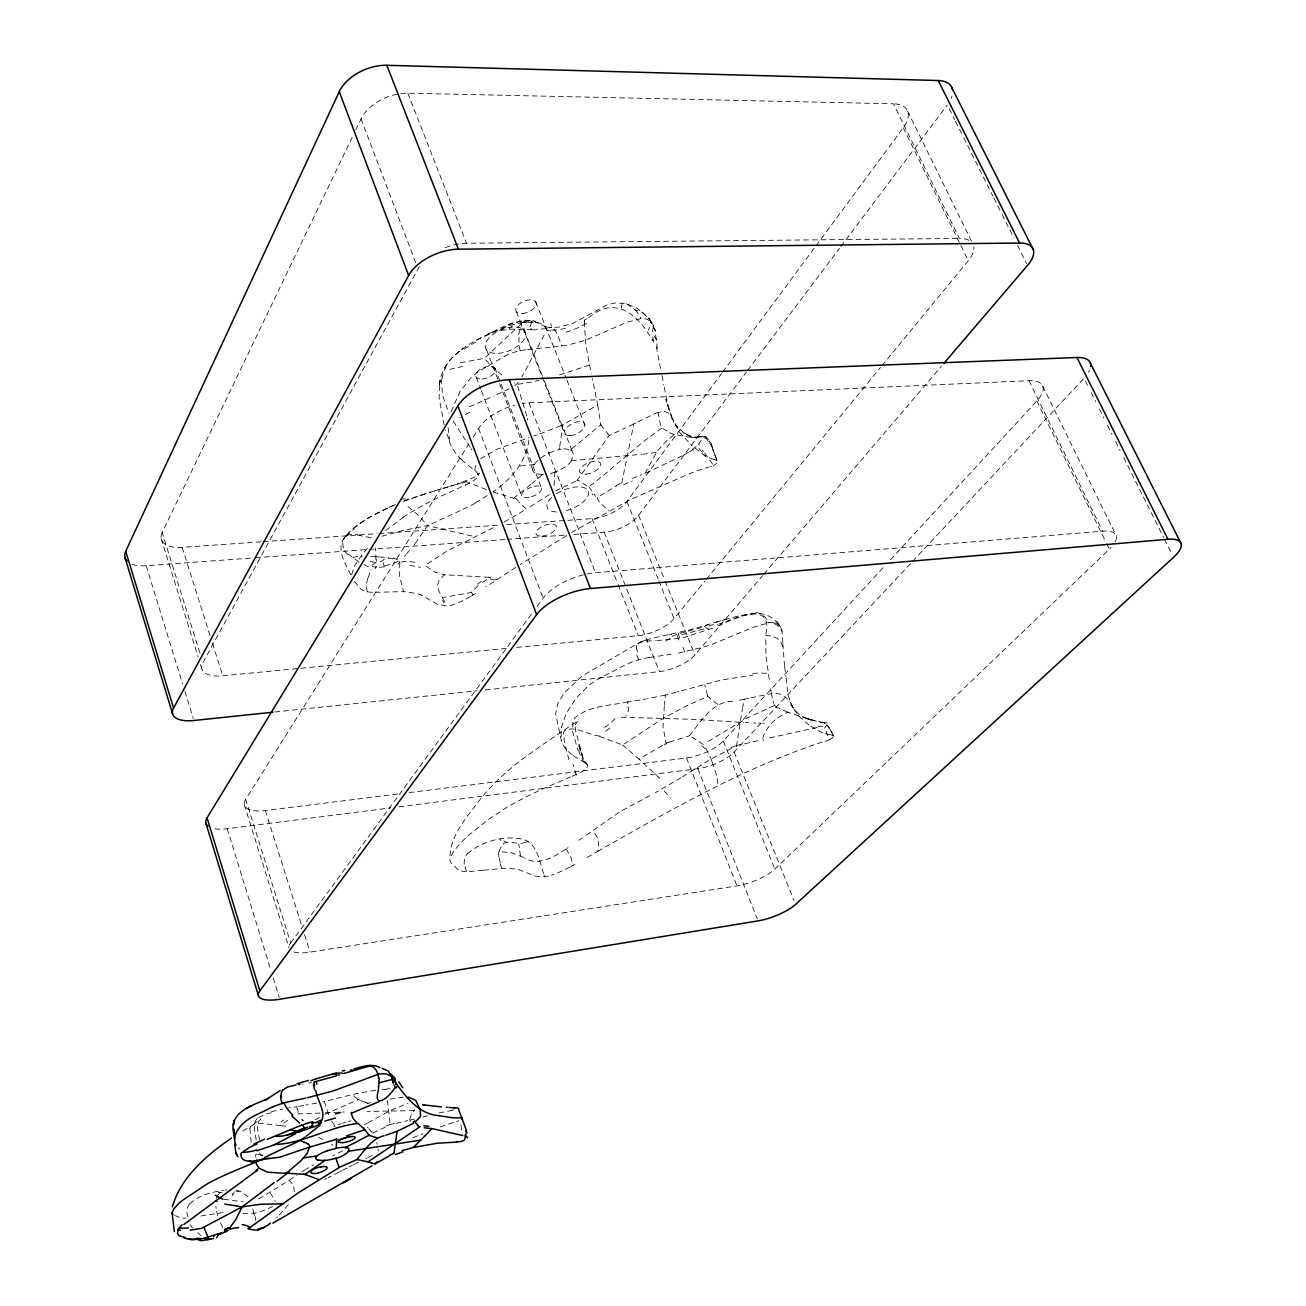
<?xml version="1.0" encoding="UTF-8"?>
<svg xmlns="http://www.w3.org/2000/svg" width="1306" height="1306" viewBox="0 0 1306 1306"><rect width="100%" height="100%" fill="white"/><g stroke="black" fill="none" stroke-linecap="round" stroke-linejoin="round"><path stroke-width="0.75" stroke-dasharray="5 3.75" d="M782.833 643.695L784.563 666.354M782.849 642.666L781.951 630.651M448.105 427.601L449.737 441.852L445.607 430.082M676.345 692.213L665.309 695.086L664.476 704.554M403.064 517.307A152.394 69.169 -20.7 0 1 437.967 497.766L440.791 496.313A216.355 95.926 -20.8 0 1 445.411 494.141L466.291 484.706A48.191 23.606 -20.8 0 0 472.037 481.832L477.441 477.588L477.849 473.67A43.473 20.978 -20.5 0 0 475.204 470.764L465.148 462.928A249.087 123.221 -24.4 0 1 463.01 461.083L461.867 460.039M639.826 700L628.072 701.844L626.913 707.656M765.904 634.047C773.136 600.091 735.898 618.293 718.757 624.137M678.026 632.888L680.165 639.516M297.229 1109.039L296.674 1106.688L288.659 1107.978M652.576 331.659L653.245 327.349M736.421 746.477L742.445 708.538M621.738 483.171L630.635 439.534M584.321 321.684L585.692 344.049L591.226 373.859M441.428 378.985L442.408 394.902L448.954 413.267M294.323 1191.758L293.54 1185.342L289.279 1180.298L257.87 1199.463M414.802 562.298A34.331 9.191 -6.8 0 0 404.582 561.547L399.816 562.315M635.891 422.883L633.736 423.96L630.863 438.587M664.362 705.583L662.991 726.626L666.142 743.587M399.767 562.788L399.636 576.321L403.538 591.634L416.81 593.463A67.879 30.12 -19 0 1 421.283 595.095M748.534 698.318L744.289 699.249L742.673 707.558M528.914 440.089C526.302 461.981 510.32 480.037 492.933 491.905M554.952 471.793L553.891 488.003M368.259 577.758L370.937 569.187M518.515 334.597L521.453 324.982M478.257 475.515L479.384 472.903L474.421 477.31L456.904 484.248M559.703 446.554L562.951 424.646A87.845 46.477 -27 0 0 564.567 423.83L597.691 405.056L592.385 378.642M559.474 447.697L559.131 449.444L561.694 449.068M409.692 1119.454L411.553 1114.051L414.671 1109.953M375.867 559.866L375.899 552.177M249.87 1128.58L251.389 1144.529M644.968 473.474L656.804 451.811L665.407 442.016L674.255 434.474L690.074 437.265L701.779 436.743M451.06 411.602L460.12 391.376L470.911 377.826A44.273 22.577 -22 0 1 481.114 369.957L489.881 364.847A86.147 46.102 -21.8 0 0 492.329 363.411L504.345 356.342M762.671 738.38C766.23 726.658 775.682 717.353 786.914 712.766M587.096 857.503L597.756 851.283L598.556 848.361L598.23 838.909L592.761 830.453M544.145 335.071L521.91 376.928M531.346 328.263L530.595 329.765L512.638 329.145L497.129 330.793L478.796 339.005M199.867 652.984L162.156 532.538L352.228 137.261M355.771 129.914L361.076 118.879A37.694 23.23 -22.9 0 1 407.831 93.167L893.5 103.811L959.371 238.459A35.98 16.815 -27.6 0 1 971.386 242.018M364.015 564.584C372.553 570.33 372.504 561.041 379.132 562.445M374.985 562.266L367.9 561.041M493.309 331.822L508.948 325.488L522.645 322.517L523.706 320.933L511.658 323.496L499.725 330.32M460.104 510.679L427.65 525.649L415.602 542.904M289.328 945.413A32.666 11.036 -17.9 0 1 290.667 942.981L245.691 799.337L468.854 443.909M473.18 437.004L478.6 428.384A40.029 19.77 -21.8 0 1 514.956 405.056M518.515 382.332L514.597 385.858M689.486 735.784C701.289 721.092 712.815 700.457 734.413 701.224M576.974 480.608L609.249 435.437L625.541 427.878M290.667 942.981L532.26 612.955M537.076 606.392L543.084 598.181A41.319 17.631 -21.4 0 1 595.471 572.73L1102.591 531.183A38.021 13.533 -25.2 0 1 1115.161 541.941M288.348 1204.736L278.39 1216.017M506.826 524.588L592.059 518.629A27.916 12.668 -22.2 0 0 626.913 501.488L721.483 373.63M722.691 371.981L814.83 247.405M816.038 245.773L903.311 127.743A35.05 18.17 -28.9 0 0 893.5 103.811M573.791 534.432L604.188 532.211A27.524 12.325 -22.3 0 0 638.618 515.364L746.412 372.047M747.636 370.431L839.529 248.287M840.754 246.671L947.323 104.986M393.057 558.348L388.16 558.282M415.177 543.443L413.904 545.043M516.637 647.417L638.242 635.663A28.536 11.607 -21.9 0 0 674.059 618.603L705.028 580.925M706.317 579.358L880.538 367.41M881.828 365.843L968.301 260.661A35.98 16.815 -27.6 0 0 973.819 246.638M409.529 550.397L408.696 551.393M489.081 577.317L444.562 574.754L439.159 580.142L437.477 585.529L438.522 590.361L442.375 597.593L471.303 592.5L478.11 585.529M189.762 1203.838C198.626 1195.023 211.605 1192.28 223.555 1190.239M408.288 551.883L406.427 554.054M467.532 853.683C482.273 840.917 504.361 835.154 523.592 839.415C538.154 844.345 539.378 862.45 544.08 874.775M485.326 689.911L659.383 671.627A28.259 11.052 -21.8 0 0 694.923 654.877L762.508 575.734M763.83 574.183L941.414 366.251M404.37 556.405L405.611 555.001M638.259 643.548L643.483 641.132L655.432 640.691M257.364 1118.442L256.89 1118.964A10.693 10.122 -31.9 0 0 254.948 1122.376L254.262 1129.004L256.4 1141.052M521.306 323.839L484.297 358.383L493.031 367.9L504.589 377.01M409.105 792.611L686.515 757.97A29.173 10.448 -21.5 0 0 723.312 741.024L884.929 565.727M890.463 559.735L1036.882 400.942A36.96 15.28 -26.4 0 0 1028.965 380.699L528.979 402.787A40.029 19.77 -21.8 0 0 522.335 403.472M398.901 806.83L697.812 768.679A28.765 10.138 -21.5 0 0 734.119 752.027L911.147 562.919M912.551 561.417L1083.996 378.267L1087.62 385.499M293.801 951.96A32.666 11.036 -17.9 0 0 310.061 952.123L736.992 885.892A29.858 9.142 -21.2 0 0 774.85 869.078L1109.349 549.189A38.021 13.533 -25.2 0 0 1111.128 547.394M277.443 1216.931L276.497 1217.829M480.592 458.798L496.835 449.231L529.175 437.526M542.023 474.845L532.113 483.383M530.873 484.412L513.34 498.37M385.809 530.497L403.195 517.356M603.519 475.253L643.025 441.901L661.979 427.976A57.04 26.953 -32.1 0 1 660.689 425.348M600.907 477.425L588.892 486.958L577.758 480.233M609.853 727.981L603.307 733.188M353.061 528.44L368.308 518.025L388.486 507.577M367.28 1103.603L370.659 1102.591M287.761 1120.336L280.643 1125.56L263.094 1123.552L254.719 1123.993L239.586 1132.808M599.65 735.996C588.663 735.441 575.946 725.303 564.812 730.429A14.137 7.036 57.6 0 0 563.604 733.172L564.323 741.204L569.334 761.365M597.691 405.056L600.842 424.728L570.134 450.097A21.924 10.709 -26.8 0 0 561.727 449.003M461.655 349.502L463.108 348.457M586.247 835.154L620.301 811.516L652.135 794.342M599.601 736.421L622.554 744.975L662.991 718.463L687.087 705.599L708.015 696.294A66.328 25.075 -7.3 0 0 709.272 697.567M582.084 838.125L579.015 840.264M444.824 367.574L446.44 366.643M289.279 1180.298L296.625 1175.237M515.805 567.326L485.946 586.867M503.398 843.464L507.593 842.043L520.849 843.66M622.554 744.975L638.961 759.096L664.003 744.567M482.42 582.345L490.583 577.66A45.53 40.617 -39.3 0 0 489.032 577.464M568.045 847.676L567.228 848.214M530.269 506.663L549.989 494.223M565.759 849.161C553.858 856.916 538.529 866.613 524.604 857.879M682.385 776.858L711.77 758.541L731.556 748.42M301.702 1171.89L305.506 1169.507M681.063 777.707L655.432 792.628M566.657 535.574L520.131 564.616M708.26 741.4L746.771 718.186L775.013 705.158M571.522 532.538L628.545 500.492L689.96 473.458A149.259 63.586 -22.9 0 1 694.776 471.646A85.674 37.335 -23.1 0 1 706.644 467.711L709.06 467.026M475.515 593.577L471.45 596.026M703.33 744.453L690.596 736.274M270.309 1192.819L275.37 1201.471M599.976 495.807L616.628 485.881M597.266 497.439C597.626 502.288 604.956 506.695 608.694 510.858M306.29 1169.033L308.673 1167.629M315.17 1119.83L319.97 1117.038M588.892 317.57C615.697 294.634 638.765 315.448 652.559 340.523M219.245 1193.358L220.698 1192.639L218.2 1192.133A18.496 0.931 1.9 0 1 219.718 1192.052M597.756 851.283C664.787 813.409 731.817 774.54 804.48 748.224A156.606 50.346 -21.9 0 1 809.54 746.346A89.983 29.63 -22 0 1 822.013 742.135L824.38 741.433M470.503 596.597L460.545 601.821A28.259 12.587 -20.1 0 1 453.28 604.694A15.59 6.905 -20.1 0 1 446.652 606.017L437.281 604.221L421.283 595.095M689.682 451.647L693.323 449.558M586.574 318.909L584.533 320.068M688.327 452.415L683.071 455.353M368.031 1122.768L389.221 1111.128L408.109 1103.162M367.41 1123.111L364.39 1124.809M574.901 864.425L572.877 865.519M342.531 1150.831L336.05 1154.194M476.494 340.246L478.029 339.413M682.124 455.859L645.686 473.18M324.933 1114.263L358.399 1099.652M504.149 522.041L526.465 509.079L518.449 501.782M572.599 865.682L570.608 866.727M372.912 1132.971L386.805 1126.441M311.938 1165.801L313.603 1164.903M475.335 503.202L461.116 510.222M569.938 867.086L559.131 872.277A29.679 9.991 -19.9 0 1 551.491 875.232M339.005 1172.135L328.198 1177.718M339.952 1171.645L341.813 1170.682M342.727 1170.209L348.261 1167.352M509.242 388.731L494.86 395.555M638.03 421.789L655.661 413.251M326.745 1178.453L324.819 1179.449M679.822 633.345L701.436 627.631L705.077 627.827M349.175 1166.878L351.902 1165.507M493.211 527.738L447.534 550.724L427.34 563.931A46.673 39.131 79.8 0 0 425.527 565.71L434.914 572.175L444.562 574.754M352.816 1165.034L354.644 1164.119M355.559 1163.662L358.53 1162.177M633.736 423.96L628.121 426.67M334.663 1154.863L332.801 1155.761M365.549 1158.732L367.361 1157.851M368.276 1157.41L370.545 1156.316M272.676 1206.532L265.885 1209.568A22.626 5.616 -17.5 0 1 260.155 1211.739A12.489 3.085 -17.5 0 1 254.752 1213.176L243.079 1213.421M371.459 1155.892L372.357 1155.451M469.458 406.77L493.635 396.11M575.685 481.212L556.078 490.762A70.165 27.051 -21.9 0 0 555.132 491.187M560.796 425.674L539.558 434.049M399.914 561.531L398.803 562.037M389.041 507.316L393.547 505.324M672.149 636.3L679.381 633.524L678.598 633.785M726.871 619.077L689.78 629.867L650.241 638.732L639.907 642.242L581.888 676.165L564.078 693.225L557.678 703.869L555.638 713.811L561.4 740.78L560.911 729.026L565.906 714.137L576.321 697.845L588.565 685.666A46.869 18.202 -21.2 0 1 599.748 678.287L609.216 673.325A91.453 37.384 -21 0 0 611.861 671.921L624.839 665.064A34.348 13.419 -21.4 0 1 640.364 659.383A63.978 24.749 -21.3 0 1 649.425 657.506M395.245 504.606C377.369 512.752 358.415 521.127 345.372 536.325C334.434 549.32 346.808 565.465 352.13 577.791M717.81 625.966C736.862 618.162 760.516 603.796 777.886 623.06L775.535 620.399L778.947 624.186L781.821 630.178M572.142 776.254L574.803 775.095A50.885 18.921 -20.4 0 0 580.925 772.254L586.835 768.303L587.569 765.022M570.51 776.956L552.585 784.58A227.293 76.156 -20.4 0 0 547.671 786.751L544.602 788.122A160.263 55.032 -20.3 0 0 507.25 807.124L487.252 820.266L468.315 835.497A177.126 60.582 -20.4 0 0 462.193 841.325L453.819 850.875L450.08 858.238A41.939 14.709 -19.5 0 0 451.043 862.809L453.753 865.405A77.234 26.773 -18.5 0 1 454.488 866.139L457.737 869.47A30.675 10.677 -19.4 0 0 465.964 871.543M712.635 628.153L682.94 637.85L656.494 640.691M632.055 478.518L641.67 474.747M412.941 1137.657L422.687 1133.755M346.743 535.607L345.372 536.325A47.049 20.782 -14.9 0 0 343.886 548.324L344.147 549.026M669.554 742.167L689.095 735.898M403.309 501.341L420.695 495.235M645.246 640.234L639.907 642.242M404.468 500.9L430.866 492.035M440.334 1126.98L441.281 1126.637A118.34 29.14 -18.7 0 1 445.068 1125.25A67.585 16.962 -18.7 0 1 454.488 1122.05L456.284 1121.479M589.284 365.158L557.401 375.589M337.797 1124.776L341.127 1123.633M708.57 624.448L701.746 627.745M536.946 434.947L533.827 435.992M461.802 482.665L449.623 486.469M421.267 495.039L439.534 489.44M381.907 536.211L403.636 530.334L427.65 525.649L475.058 536.733M456.545 1121.413L457.524 1121.103A9.109 2.351 -18.7 0 0 458.733 1120.695M456.039 484.526L431.421 491.872M342.613 1123.16L346.074 1122.132M703.673 629.117L678.696 635.336M824.87 741.286L825.996 740.943A12.26 4.179 -22.4 0 0 829.228 739.816L825.066 728.585M655.71 413.365A40.617 39.196 -82.1 0 1 658.159 412.451L664.885 411.488L669.7 413.822L679.3 431.911L691.984 445.868M448.66 486.763L442.652 488.526M681.291 690.825L721.385 679.985L752.893 675.104M716.08 622.162L739.261 615.714L755.439 613.412M678.81 691.527L677.585 691.87M744.518 743.865L761.48 739.784M565.482 328.23L564.6 328.459A40.372 29.597 -32.8 0 1 551.328 330.059M271.501 1111.651L282.7 1109.088M248.075 1196.851L240.582 1191.284L234.851 1191.856M348.245 1121.544L351.053 1120.793M396.224 1123.389L407.717 1120.63M668.688 634.928L671.529 634.275M427.552 1115.797L422.899 1116.973M439.061 1112.908L452.023 1110.443M414.443 1119.062L408.321 1120.499M665.309 695.086L647.368 698.743M769.593 737.906L818.209 727.246M375.655 1090.232L356.44 1093.612L322.549 1101.905M750.852 697.796L770.328 693.845M538.905 380.389L535.264 381.205M233.415 1192.182L234.541 1191.921M696.114 437.934C704.881 432.613 711.639 440.595 712.668 448.921M744.289 699.249L737.678 700.587M460.332 362.725L483.351 358.562M531.477 381.989L517.176 384.405L514.205 382.854M311.742 1082.445L308.624 1083.049M522.808 843.284L521.731 843.48M678.222 653.18L705.469 646.601A87.469 35.164 -22.4 0 0 714.349 643.417L752.958 627.353L768.908 622.75A19.378 7.477 -22.7 0 1 775.046 623.076M316.787 1103.097L305.865 1105.072M389.972 1099.228L403.26 1097.138M700.767 436.939L703.167 436.498M200.879 1215.968L225.318 1212.229M701.583 436.792L693.16 437.445L696.392 437.951L685.911 434.425L692.735 437.526L682.418 432.025L683.952 433.135L675.79 425.234L678.434 429.217L672.704 419.112M649.441 657.489L671.039 654.257M646.192 698.939L643.287 699.428M303.727 1105.431L296.674 1106.688M656.281 452.513L645.784 453.884M628.072 701.844C610.392 705.73 589.741 705.42 575.244 717.565A14.317 12.946 -0.6 0 0 572.828 721.875L572.73 732.013L578.085 750.836M553.352 347.086L567.849 345.029L581.464 341.437A82.441 43.392 -23.8 0 0 589.839 338.417L625.998 322.598L641.181 318.501A18.3 9.256 -24.1 0 1 647.237 319.431A32.895 16.635 -23.9 0 1 651.368 322.517L653.261 325.227M302.992 1083.964L302.078 1084.094M527.673 349.453L552.667 347.167M214.935 828.804A31.768 12.423 -17.2 0 0 227.244 828.722L390.821 807.859M220.779 1192.59L222.036 1192.46M245.691 799.337A31.866 12.554 -17.6 0 0 265.33 810.569L398.967 793.868M534.383 464.495L522.775 465.752M483.579 870.22L503.202 868.376L515.135 868.898A71.291 23.9 -19.1 0 1 519.576 869.894L535.182 876.114L544.635 876.816A16.374 5.485 -19.9 0 0 551.475 875.183M224.779 1190.092L226.934 1189.897M522.645 322.517L528.473 322.158M482.975 870.286L472.707 871.265A57.366 20.096 -19.5 0 1 465.997 871.526M274.848 711.999L477.229 690.76M644.968 453.966L643.303 454.129M521.829 465.85L519.984 466.013M419.422 266.669A38.821 21.631 -22.3 0 0 418.051 268.922L202.903 662.697A31.083 13.893 -17.3 0 0 222.755 675.79L508.524 648.2M642.454 454.21L641.148 454.341M571.359 460.708L636.953 454.7M523.428 321.325L528.44 321.145M382.266 1089.547L387 1089.286M132.086 564.208A30.267 14.954 -16.5 0 0 146.19 565.743L253.593 557.891M255.617 557.727L367.084 549.565M369.108 549.418L504.883 539.476M506.924 539.329L565.694 535.036M162.156 532.538A30.348 15.101 -17 0 0 182.154 547.345L261.298 541.794M263.322 541.647L376.961 533.697M378.985 533.55L498.712 525.159M414.018 1110.606L367.296 1111.455M325.21 1112.843L344.36 1111.977M320.215 1113.055L295.58 1114.018M765.724 622.407C772.124 621.542 779.698 625.035 782.082 631.484M445.346 247.585A38.821 21.631 -22.3 0 1 466.552 243.243L959.371 238.459M535.966 329.879L530.595 329.765M523.624 857.405L511.642 852.769L498.517 851.512L498.827 857.895M375.246 592.304L403.538 591.634M223.701 1199.218L243.21 1201.879M764.239 723.279L762.557 723.246M376.895 567.016L372.21 566.657M760.843 723.197L758.639 723.132M621.199 717.206L693.421 719.361L743.702 722.463M755.913 723.051L753.513 722.953M379.311 556.96L388.764 557.548M378.479 556.927L373.173 556.634M748.828 722.74L745.138 722.545M621.281 308.036L622.178 303.661L626.472 303.678L635.222 309.963L642.732 312.395L648.641 318.435M370.594 556.454L372.749 556.601M357.583 535.085L373.859 538.301M280.953 1125.609L287.336 1126.441M235.815 1190.092L239.145 1190.811M257.902 1154.455L262.016 1155.19A34.234 9.06 -17.3 0 1 262.881 1155.402M257.217 1154.341L256.205 1154.161M830.845 734.886L831.808 735.066A12.211 4.147 -22.3 0 1 833.408 735.605L832.771 734.511M830.257 734.788L829.441 734.641A96.22 33.14 -23.2 0 1 822.894 732.764M531.787 321.537L532.162 321.635A10.84 8.587 -37.8 0 1 532.685 321.717M674.255 434.474L666.566 431.813M811.597 720.014L822.535 722.822M786.13 678.108C787.534 693.306 789.167 712.635 806.651 718.251L804.953 717.549L811.173 719.981L809.296 719.361M808.904 719.247L807.679 718.888M714.284 459.614L715.541 460.006A11.607 5.208 -23.5 0 1 717.19 460.806M807.271 718.773L788.122 712.341M714.104 459.565L713.158 459.271A91.355 41.514 -24.7 0 1 706.464 456.382L705.844 456.055A176.032 80.237 -25.7 0 1 704.065 454.994L692.164 446.032M493.26 492.003L512.279 497.847A78.784 31.409 -19.6 0 1 513.193 498.451M811.173 719.981L806.455 718.512L823.678 722.708L827.775 725.826L831.253 731.425M365.517 1102.362L367.884 1103.113M365.354 1102.313L359.542 1100.223M174.678 1215.543L176.604 1216.18A58.852 14.725 -16.7 0 1 177.355 1216.474L180.75 1217.78A23.279 5.893 -17.1 0 0 186.236 1218.139M787.877 712.243L778.262 707.885M486.371 489.57L465.458 481.375A15.59 3.771 53.4 0 0 465.05 484.02A17.615 4.196 53.8 0 0 465.36 485.244M494.86 579.015L496.574 579.766M822.878 732.78L822.29 732.552A185.599 64.174 -23.9 0 1 820.576 731.801L809.263 725.287M503.806 840.982L505.944 842.011M318.452 1137.265L322.745 1139.55M331.446 1144.334L333.063 1145.28M359.068 562.119L348.555 554.315M357.632 1099.195L352.702 1094.624M585.17 762.786L575.456 757.105A263.502 99.256 -22.9 0 1 573.416 755.733L572.175 754.852M809.1 725.173L798.619 715.949L790.979 704.538L794.799 710.823M717.761 704.391L709.207 697.763M407.994 506.63L419.112 516.001L427.65 525.649M201.059 1235.737L197.679 1232.554M367.361 1127.29L368.194 1128.058M588.892 486.958L594.491 494.484M471.303 592.5L473.033 594.328M659.726 778.376L638.961 759.096M779.062 625.296L780.759 627.566M635.222 309.963L638.814 314.256A30.365 26.381 -52.6 0 1 640.903 318.484M609.249 435.437L601.266 425.691M368.978 1128.841L372.21 1132.988M334.614 1125.38L331.773 1121.511M354.301 581.382L356.048 583.325A73.397 33.63 -18.1 0 1 356.832 584.288L360.358 588.68A29.156 13.403 -19.4 0 0 368.635 592.01A54.493 25.222 -19.6 0 0 375.279 592.287M545.957 328.573C555.85 322.745 558.756 339.299 561.809 346.074M704.587 452.97L713.517 465.491A11.656 5.24 -23.6 0 1 710.448 466.585M703.428 451.517L702.399 450.178M827.775 725.826L829.637 728.503M566.184 848.884L570.836 857.193L572.861 865.225M587.667 765.218L583.521 759.423L578.264 743.849L583.635 760.19L575.293 729.711L575.832 723.72L575.277 724.781L578.264 720.488C543.476 744.698 505.667 766.393 479.253 800.594C466.503 817.834 449.166 836.264 449.95 859.25M470.225 447.387L452.268 419.683M471.091 448.644L471.939 449.901M648.755 318.615L654.877 329.912M705.926 748.485L710.66 758.084M383.164 562.592L384.307 566.526M222.787 1227.64L220.306 1222.694M792.481 706.709C789.069 698.22 780.988 691.56 771.34 693.747L773.674 703.232M324.329 1101.513L329.308 1116.728M829.424 728.16L832.673 734.282M595.601 496.411L594.687 494.843M709.321 441.069L710.17 442.669M656.265 346.629L660.869 370.545M707.46 695.412L704.767 684.817M442.375 597.593L444.807 602.164M657.408 348.653L655.008 329.732L648.886 318.305L637.54 308.591L625.362 303.319L614.212 303.041L606.621 305.18L573.073 323.3L558.609 327.153L549.695 327.398L551.769 327.414C543.541 327.855 537.484 321.064 529.534 320.639C519.951 320.28 510.564 323.072 502.026 327.218C476.951 340.213 441.216 353.11 439.338 386.413L440.073 380.405L439.094 397.595L444.171 424.94M831.889 732.633L831.04 731.017M831.334 731.556L833.097 735.196M232.06 1193.358L232.648 1194.859M949.152 108.627L954.621 119.564M955.535 121.393L962.832 135.971M963.746 137.799L992.903 196.129M993.817 197.941L1001.114 212.535M1002.029 214.347L1013.88 238.051M1017.521 245.332L1026.63 263.567M1091.228 392.731L1095.75 401.775M1099.374 409.007L1103.897 418.051M1107.521 425.299L1112.043 434.343M1115.65 441.575L1120.173 450.619M1123.797 457.851L1163.597 537.435M1164.495 539.231L1171.727 553.711M907.605 111.124L971.599 241.349M1042.759 386.184L1116.173 535.558M1028.965 380.699L1102.591 531.183M903.311 127.743L968.301 260.661M1036.882 400.942L1105.774 541.876M1106.672 543.704L1109.349 549.189M653.833 326.435L653.327 325.357M672.231 419.03L665.815 399.326L673.684 422.213M711.019 444.562L711.786 446.489M638.618 515.364L664.476 579.456M665.244 581.35L694.923 654.877M734.119 752.027L794.097 900.634M626.913 501.488L658.093 578.933M658.844 580.827L674.059 618.603M723.312 741.024L774.85 869.078M535.64 301.702L566.233 378.365M566.967 380.226L584.876 425.103M524.326 330.516L543.655 379.164M544.39 381.026L572.632 452.121M604.188 532.211L659.383 671.627M697.812 768.679L757.317 919.016M660.607 425.397L658.126 412.37M516.409 311.677L564.323 433.004M592.059 518.629L617.395 582.803M618.13 584.696L638.242 635.663M686.515 757.97L736.992 885.892M711.003 758.966L711.852 761.12M684.85 652.02L682.434 645.719M407.831 93.167L466.552 243.243M528.979 402.787L595.471 572.73M494.827 367.949L541.598 488.379M715.998 457.982L716.782 460.022M712.178 761.969L716.553 775.078L718.186 785.543M715.721 457.263L713.974 452.562M486.632 349.992L498.908 381.956M499.627 383.833L532.864 470.323M476.331 377.45L480.69 388.845M481.424 390.755L521.388 495.268M361.076 118.879L415.879 263.224M478.6 428.384L543.084 598.181M711.901 446.832L717.304 461.328A5.681 2.547 -23.6 0 1 713.484 465.458M712.798 449.28L713.843 452.203M501.716 868.457L499.904 862.711M217.857 1216.049L215.816 1208.556M182.154 547.345L210.021 635.532M212.454 643.205L222.755 675.79M265.33 810.569L302.094 926.917M304.543 934.672L310.061 952.123M161.16 538.611L198.088 656.787M200.504 664.509L201.712 668.378M244.287 804.578L289.034 947.732M146.19 565.743L182.562 683.756M184.946 691.494L193.288 718.578M227.244 828.722L270.832 970.162M273.215 977.916L279.19 997.294M518.776 844.198L519.331 847.708M376.781 1142.701L377.222 1144.317M668.737 409.186L664.101 386.543M526.775 416.059L517.176 384.405M544.178 875.134L544.635 876.816M527.363 418.361L527.738 419.895M637.442 651.972L637.132 650.47M387.441 1100.354L390.298 1125.168M661.995 375.622L663.84 385.123M782.784 646.78L780.776 641.915L777.135 638.275L772.124 636.12L765.822 635.549L765.936 655.22L769.626 682.336M520.441 855.854L519.396 848.263M259.535 1140.073C258.637 1132.743 254.996 1123.748 260.71 1119.144L251.144 1126.001A10.546 6.922 61.6 0 0 249.838 1128.547M653.506 342.041L652.608 335.136M460.904 1124.89L461.851 1131.437M784.645 666.86L786.016 676.932M770.654 688.654L771.307 693.568A50.216 44.567 -54.5 0 0 770.328 693.682M255.356 1216.637L255.715 1220.506M378.071 1149.231L378.218 1150.88M375.491 547.965L375.769 550.822M464.234 864.164L464.201 862.58A16.145 15.133 10.5 0 1 467.385 853.585M216.192 1198.565A8.505 6.938 -79.2 0 1 219.016 1194.043M216.225 1208.409A41.368 34.789 -77.8 0 1 215.833 1206.336M187.982 1217.061A19.998 19.59 35.4 0 1 187.019 1212.164L186.938 1210.907A12.309 11.95 -34.5 0 1 189.664 1203.757M256.009 1157.41A29.548 11.64 73.7 0 1 255.339 1154.602M261.135 1155.467A30.185 26.74 -51.7 0 1 259.551 1152.806M262.228 1155.794A14.056 12.423 -52.1 0 1 261.592 1155.108M258.555 1117.642A41.074 39.294 -32.5 0 1 271.664 1112.647M283.598 1120.026A50.118 9.207 -27 0 1 281.1 1121.772M297.164 1109.169A50.02 12.276 -21.8 0 1 297.997 1112.5M410.149 1121.56A36.421 9.73 77.5 0 1 410.247 1120.76M451.941 1110.214A7.722 7.558 62.1 0 1 453.786 1109.92M252.744 1208.932A13.713 2.22 73.4 0 1 253.821 1212.588M232.713 1195.431A12.407 1.877 88 0 1 233.79 1193.553M385.988 1126.017A40.927 16.505 -10.3 0 1 389.596 1124.662M389.776 1124.809A38.413 14.154 -11.3 0 1 395.898 1122.948M357.942 1099.717A50.444 12.244 -4.1 0 1 357.338 1099.325M359.917 1100.142A48.779 11.721 -3.7 0 1 358.742 1099.587M363.052 1127.502A58.264 28.438 -20 0 1 364.178 1128.025M333.83 1126.67A48.338 21.729 -9.8 0 1 335.038 1126.164M386.984 1088.829A59.896 57.105 -84.9 0 1 390.135 1088.796M239.978 1149.182A130.404 35.899 -18.1 0 1 238.067 1147.925M253.772 1212.964A20.684 6.416 74.6 0 1 254.327 1215.951M192.619 1228.13A36.78 34.348 52.8 0 1 190.284 1224.783M576.321 775.16A39.392 9.224 70.8 0 1 573.04 764.173M755.652 612.449A21.157 17.909 -62.5 0 1 768.646 622.897M752.762 673.472A80.662 78.491 -26.7 0 1 768.646 673.537M707.803 696.343A68.614 26.022 -7.7 0 1 707.297 695.445M500.525 840.493A24.504 4.734 1.3 0 1 500.394 839.023M499.3 851.594A11.085 9.599 -65.9 0 1 503.757 844.068M527.951 841.652A10.497 1.42 -13.3 0 1 523.347 842.745M664.15 791.044A75.944 15.035 55.4 0 1 670.223 797.901M665.962 743.375A62.28 34.331 -15 0 1 669.39 741.939M664.281 744.844A64.369 35.066 -15.1 0 1 666.403 743.881M701.485 745.726A77.315 43.245 -25.9 0 1 705.289 748.877M705.305 627.533A12.113 6.677 -33.1 0 1 708.783 629.704M708.766 626.194A18.855 12.929 -57 0 1 717.484 624.578M665.668 641.148A27.867 19.721 -21.4 0 1 672.606 637.279M584.435 762.737A40.404 35.001 -42 0 1 578.982 750.526M786.849 712.505A48.534 34.168 86.1 0 1 788.073 712.113M777.723 708.113A54.232 22.267 -15 0 1 774.67 705.273A57.872 23.263 -13 0 1 773.462 703.281M762.982 740.682A48.11 20.961 79.1 0 1 763.324 739.457M817.964 726.675A10.268 9.485 41.5 0 1 825.637 727.279M824.608 728.275A3.918 1.763 -67 0 1 826.829 725.483M822.437 722.512A10.252 7.771 66.4 0 1 828.445 723.916M500.28 862.564A54.036 47.995 -61.8 0 1 499.235 857.781M730.87 747.75A54.574 27.181 -15.3 0 1 735.882 745.726M736.045 745.938A51.212 23.753 -15.9 0 1 744.355 743.261M615.126 718.692A67.079 17.729 -29.2 0 1 603.699 728.291M628.806 706.889A66.998 22.708 -24.7 0 1 625.737 715.998M833.326 736.486A5.975 2.041 -22.4 0 1 829.196 739.751M466.617 871.314A26.577 23.786 34.6 0 1 464.593 864.164M678.81 639.973A56.158 5.877 66.3 0 1 676.459 633.051M638.618 659.497A30.544 19.166 42.6 0 1 635.908 651.563M636.414 650.078A18.545 9.338 50.9 0 1 638.161 643.434M775.144 623.011A34.821 13.419 -22.5 0 1 778.996 625.329M572.338 754.77A178.791 67.259 -22.1 0 1 561.172 740.861M585.104 762.818A45.873 16.798 -20.1 0 1 587.667 764.99M1089.547 370.365A37.352 15.346 -26.9 0 1 1088.518 372.357M702.383 452.137A9.811 5.077 60.5 0 1 698.286 447.534M692.213 449.656A10.644 3.836 -24.9 0 1 699.787 444.922M698.498 444.53A14.595 8.032 -81.8 0 1 706.285 437.869M705.403 456.643A36.258 9.322 59.4 0 1 704.048 455.108M465.883 481.832A108.006 67.814 -0.2 0 1 462.193 483.138M400.762 499.365A68.549 24.504 72 0 1 406.215 499.219M487.252 495.594A159.952 105.59 -0.2 0 1 474.911 502.843M397.906 564.11A40.764 1.975 -47 0 1 399.456 562.543M393.269 558.037A28.014 20.341 -23.3 0 1 400.077 561.4M623.55 484.82A47.277 12.701 -23.6 0 1 632.316 480.951M616.154 485.636A53.562 19.068 -23.6 0 1 621.362 482.845M592.663 494.958A38.788 8.065 42.6 0 1 592.255 493.848M346.482 536.325A58.101 25.598 -15 0 1 354.563 528.718M652.38 339.119A52.991 8.962 61.7 0 1 653.392 340.703M653.963 335.805A42.347 13.599 64.5 0 1 657.832 341.601M648.494 329.912A67.406 21.125 55.6 0 1 649.653 327.675M514.417 497.815A112.789 45.122 -19.6 0 1 519.102 501.488M346.678 535.297A49.497 38.315 84.5 0 1 357.599 534.415M347.869 554.593A85.641 37.956 -14.3 0 1 343.739 549.14M352.898 557.662A30.887 21.174 40.7 0 1 362.415 556.291M551.116 330.924A30.005 24.683 -53.9 0 1 546.186 329.83M546.283 328.59A32.47 11.33 -5.2 0 1 536.309 329.259M550.626 323.529A46.624 8.407 -54.1 0 1 551.181 326.369M536.995 322.19A34.495 18.627 -19.6 0 1 546.006 328.557M528.342 322.419A30.707 16.39 -17.4 0 1 535.966 323.104M532.832 320.705A4.734 3.755 -46.3 0 1 536.211 322.892M523.984 331.202A39.768 13.321 -87.5 0 1 524.751 328.737M586.476 323.219A60.158 42.249 -31.1 0 1 565.596 332.328M584.484 321.88A53.758 18.006 59 0 1 584.68 320.231M374.92 568.779A34.854 17.386 -37.1 0 1 376.324 566.575M367.182 591.847A46.396 34.56 28.4 0 1 367.9 577.611M525.371 320.003A12.929 2.841 -39.9 0 1 523.592 322.713M376.308 559.605A11.215 3.33 -43.8 0 1 376.259 561.27M409.757 565.563A50.591 15.133 -8.9 0 1 420.679 567.392M490.093 578.95A36.503 30.789 -23.7 0 1 494.272 580.076M509.062 329.145A12.848 7.575 -59.9 0 1 512.148 326.059M487.579 334.467A21.957 17.288 22.9 0 1 493.341 331.838M398.052 561.351A30.609 15.182 -17.2 0 1 384.356 565.857M384.258 566.771A27.214 14.252 -16.6 0 1 376.765 567.212M477.327 584.239A58.199 51.407 78.3 0 1 481.865 581.219M667.219 430.98A50.183 23.818 -30.9 0 1 662.191 427.829M601.266 425.691A75.454 37.466 -28.7 0 1 600.825 424.728M520.196 351.036A53.236 38.592 39 0 1 519.413 334.956M504.328 356.326A32.438 16.635 -22.3 0 1 518.972 350.906A60.451 30.707 -22.1 0 1 527.657 349.486M563.033 424.842A86.212 46.151 -27 0 1 560.862 425.87M703.085 437.184A10.677 4.897 -67.8 0 1 706.562 437.2M706.04 438.408A9.828 8.048 74.2 0 1 708.423 441.608M444.742 367.574A51.767 30.283 -22.1 0 1 461.949 349.714M442.065 378.854A64.108 37.466 -22.3 0 1 445.689 367.574M464.103 349.175A92.889 54.656 -21.7 0 1 477.31 341.225M449.672 369.402A55.097 25.777 -3 0 1 462.389 366.643M459.598 417.757A72.614 55.325 -32.8 0 1 460.251 417.365M465.23 414.573A72.614 55.325 -32.8 0 1 471.009 411.814M709.664 442.979A35.997 32.389 -81 0 1 710.464 444.84M531.591 322.223A17.076 8.832 -41.3 0 1 529.028 328.198M528.489 320.917A20.439 15.95 -34.6 0 1 531.885 321.341M384.356 559.197A14.856 3.281 -25 0 1 379.834 562.102A17.941 3.804 -3.4 0 0 382.642 562.151M655.09 329.847A20.227 17.043 43.4 0 1 655.465 330.614M474.796 470.34A17.876 16.57 -33.5 0 1 475.074 468.087A15.803 14.676 -32.7 0 1 476.772 463.532M442.587 600.45A25.777 2.285 61.9 0 1 443.86 602.964M472.756 594.393A17.435 10.219 29.5 0 1 473.164 594.899M367.525 548.194A168.458 76.172 -20.9 0 0 362.072 554.724L354.742 565.58L351.755 574.216A39.849 18.447 -19.5 0 0 351.722 574.836M461.851 459.826A169.127 83.617 -23.3 0 1 449.525 441.934M570.493 449.868A21.924 10.481 -24.9 0 1 571.179 460.381M571.685 460.708A21.924 10.464 -22 0 1 555.001 472.005M555.017 472.103A21.924 9.354 -22.7 0 1 548.438 474.013M543.443 474.715A21.924 9.354 -22.7 0 1 542.153 474.764M541.827 474.307A22.006 9.24 -23.1 0 1 535.607 473.278M534.97 472.87A21.908 9.485 -24.9 0 1 534.072 464.544M534.644 464.136A21.859 9.42 -26.5 0 1 536.586 461.687A21.924 9.469 -26.4 0 1 545.957 454.619A21.99 9.877 -25.9 0 1 549.206 452.839M549.271 453.035A22.006 10.04 -25.8 0 1 559.001 449.721M570.395 435.551A11.183 5.599 -25.7 0 0 583.586 428.499A11.183 5.599 -25.7 0 0 580.55 421.626L580.435 421.577A11.166 5.599 -26.9 0 0 578.852 421.626A11.215 5.485 -27.4 0 0 564.535 431.078M570.281 435.567A11.199 5.387 -26.1 0 1 569.416 435.633M569.498 435.518A11.166 5.387 -26.2 0 1 564.404 431.111M529.224 497.292A10.742 4.375 -21.6 0 1 522.351 493.015A10.758 4.359 -22.5 0 1 522.955 492.231A10.742 4.326 -22.7 0 1 534.089 486.534M534.023 486.322A10.774 4.587 -23 0 1 541.255 489.832A10.774 4.587 -23 0 1 529.126 497.488M951.976 96.269A35.425 18.235 -29.6 0 1 951.176 98.489M556.536 493.733A22.071 10.17 -21.9 0 1 588.255 491.236A22.071 10.17 -21.9 0 1 563.229 511.299M556.454 511.919A22.071 10.17 -21.9 0 1 552.014 497.145M825.017 723.442L823.678 722.708L825.017 723.442M650.421 320.558L648.886 318.305L652.135 323.072L650.421 320.558M482.126 379.034A10.513 5.436 -21.9 0 0 495.382 368.929A10.513 5.436 -21.9 0 0 479.171 370.088A10.513 5.436 -21.9 0 0 482.126 379.034M522.318 313.489A10.905 5.812 -23 0 0 536.178 302.78A10.905 5.812 -23 0 0 519.543 303.759A10.905 5.812 -23 0 0 522.318 313.489M498.223 353.338A21.418 11.232 -22.4 0 0 525.42 332.573A21.418 11.232 -22.4 0 0 492.623 334.646A21.418 11.232 -22.4 0 0 498.223 353.338M542.349 536.048A10.84 4.914 -21.5 0 0 556.323 526.269A10.84 4.914 -21.5 0 0 539.868 527.885A10.84 4.914 -21.5 0 0 542.349 536.048M585.986 474.16A11.248 5.273 -22.4 0 0 600.646 463.777A11.248 5.273 -22.4 0 0 583.733 465.246A11.248 5.273 -22.4 0 0 585.986 474.16"/><path stroke-width="1.5" d="M378.479 1089.612L379.115 1078.103M262.473 1159.075L260.694 1159.973A37.776 10.122 -17.3 0 1 256.319 1161.883L240.255 1168.446A172.653 42.984 -17.8 0 0 236.713 1169.931L234.492 1170.878A121.213 30.691 -17.6 0 0 208.078 1183.35L182.252 1200.475A133.947 33.858 -17.7 0 0 178.465 1203.822L173.6 1209.176L172.082 1213.062A31.736 8.081 -17.1 0 0 172.947 1214.629M283.076 1173.18L286.438 1173.18L300.935 1160.773L307.057 1153.492L309.506 1147.158L326.369 1142.244M336.148 1148.268L336.801 1139.159M395.767 1084.323L395 1078.266L391.245 1074.332M378.397 1090.118C372.553 1111.243 390.723 1095.897 394.934 1087.425M172.343 1206.826C180.995 1176.853 206.74 1155.206 231.521 1138.032M393.906 1153.671L397.106 1131.355L413.431 1123.356M302.029 1128.988L304.804 1127.813L302.061 1124.956L267.175 1139.322M377.369 1161.524L375.312 1163.744A30.805 8.816 -89 0 1 374.626 1163.385M274.309 1182.55L242.165 1206.875L235.635 1219.869L229.448 1228.342M127.188 561.286A30.267 14.954 -16.5 0 1 125.703 551.295L339.266 91.665A38.413 24.161 -22.8 0 1 386.837 65.3L938.23 80.531A35.425 18.235 -29.6 0 1 952.547 89.951M272.823 712.211L193.876 720.504A31.148 13.501 -16.9 0 1 173.567 708.113L408.647 275.517A39.849 22.153 -22.1 0 1 458.406 249.185L1019.594 243.03A36.552 16.586 -27.9 0 1 1027.544 265.396L944.058 363.15M221.285 1232.701L217.694 1234.529M207.997 826.241A31.768 12.423 -17.2 0 1 207.066 817.85L457.867 405.921A40.845 20.618 -21.8 0 1 509.193 379.671L1076.928 357.501A37.352 15.346 -26.9 0 1 1090.673 366.562M356.913 1159.581C364.488 1150.406 371.916 1138.554 384.209 1135.73M259.878 990.879L536.619 614.604A42.478 17.925 -21.2 0 1 590.475 588.533L1167.939 539.28A38.658 13.207 -25.4 0 1 1173.539 557.319L795.615 904.389A29.548 8.603 -21.1 0 1 758.068 920.893L279.794 999.237A32.732 10.611 -17.6 0 1 259.878 990.879L207.066 817.85M320.133 1125.07L306.535 1136.057M462.846 1135.551L431.911 1128.596L425.413 1135.42M283.092 1089.857L287.598 1086.935L295.956 1084.992M425.038 1135.796L413.431 1147.435L437.396 1143.223L456.969 1142.064M183.803 1224.538L257.217 1170.307M419.977 1126.768L368.063 1161.85L360.978 1160.332M310.91 1127.6L314.191 1126.36M270.375 1223.134L269.46 1223.853M310.436 1127.976L302.649 1130.669M269.02 1224.212L267.257 1225.518M356.44 1159.777L340.376 1166.846A55.815 17.957 -17.4 0 0 339.185 1167.531L297.915 1193.047L249.43 1227.901M391.653 1079.589L379.262 1082.772M266.832 1225.812L257.984 1230.285L250.589 1229.436M264.53 1157.491L300.054 1140.497L305.131 1137.02M303.384 1129.461L298.454 1132.22M201.581 1228.326L242.165 1206.875L261.2 1204.181L282.667 1203.871M280.235 1090.494L265.265 1100.174L268.465 1098.264C253.348 1105.333 227.522 1111.814 233.986 1134.392M372.047 1165.768L272.807 1223.167M375.312 1163.744L390.004 1155.484M288.952 1134.277L301.425 1129.184M345.208 1147.664L369.108 1135.241A58.656 13.272 -14.5 0 0 369.516 1135.518M345.192 1181.701L350.857 1178.485L343.347 1182.763M274.244 1144.84L295.613 1133.706M378.789 1101.758L351.281 1113.283M246.361 1108.386L251.601 1105.741M255.894 1144.497L257.004 1143.958M287.761 1134.816L286.716 1135.306L297.033 1132.433M225.269 1231.085L226.134 1230.693L224.926 1230.301M271.926 1107.276L263.045 1111.586A66.051 18.986 -17.2 0 1 261.233 1112.467L254.752 1115.602A34.217 9.534 -17.5 0 0 247.389 1119.977C239.782 1125.511 231.309 1135.616 235.978 1145.395M316.264 1078.789L336.801 1072.748M264.008 1227.673L258 1229.028M310.975 1080.699L314.109 1079.523M208.095 1239.606L211.36 1238.725M273.852 1144.987L256.939 1150.749M397.106 1131.355L385.858 1135.208M350.449 1070.251L352.049 1069.647M275.337 1144.431C302.714 1143.827 330.989 1126.066 358.122 1123.454M218.086 1233.909L203.279 1238.431L193.141 1239.769A15.394 13.174 54.5 0 1 188.293 1238.937L184.097 1238.055M353.91 1068.994C361.942 1066.627 372.194 1063.084 380.046 1067.639M314.436 1079.409L315.872 1078.919M346.482 1135.975L364.798 1129.657L369.108 1135.241M326.729 1150.749L327.822 1150.406M343.739 1073.499L369.892 1065.908M304.608 1128.139L307.808 1127.111M402.052 1150.586L413.365 1147.484M339.446 1074.887L338.352 1075.246M309.506 1147.158L279.647 1157.214L267.975 1158.683A12.423 10.987 -51.3 0 1 265.069 1157.851M336.817 1075.736L335.724 1076.079M298.013 1132.122L301.947 1130.898M335.283 1076.209L313.995 1082.005L314.632 1085.547M297.001 1083.686L308.543 1080.437M335.054 1139.697L327.218 1141.999M295.646 1130.98L290.242 1129.527M324.916 1121.054L335.511 1118.034M342.237 1071.132L344.817 1070.398M306.535 1123.568L302.061 1124.956M317.88 1173.098L317.815 1173.115A8.505 2.726 -17.1 0 1 316.46 1173.376A8.538 2.743 -16.1 0 1 311.122 1171.286A8.538 2.743 -16.1 0 1 320.819 1166.78M307.498 1097.726L332.704 1091.081A62.672 18.088 -17.9 0 0 339.136 1088.78L378.348 1074.234A13.991 3.934 -18.2 0 1 383.442 1073.744A25.173 7.069 -18.1 0 1 387.245 1074.316L390.788 1076.128M305.816 1098.085L289.981 1101.48A46.738 12.995 -17.6 0 0 283.108 1103.227A25.01 7.003 -17.6 0 0 271.909 1107.276M262.359 1159.63L267.093 1158.765M262.065 1159.679C255.535 1161.067 242.018 1163.679 241.039 1155.647A50.003 9.566 -18.5 0 1 241.577 1152.643M200.618 1228.505L190.154 1230.203M348.163 1151.321L378.969 1146.537M303.694 1157.883L316.705 1155.99M382.429 1146.031L420.679 1140.105M381.548 1146.162L379.817 1146.423M332.197 1074.446L333.683 1074.234M298.503 1084.617L299.825 1084.421M198.479 1239.28L188.439 1238.888M334.189 1074.185L335.169 1074.12M238.688 1227.64L238.198 1227.673A27.916 12.391 -29 0 0 229.758 1229.24M201.287 1240.667L208.013 1239.623L205.14 1238.741M250.654 1161.197L249.217 1161.165M286.438 1173.18L303.825 1174.29M281.982 1173.163L267.583 1172.184L259.6 1168.446A12.244 6.334 72.8 0 1 256.351 1163.809A13.827 7.069 72.6 0 1 255.584 1162.193M374.593 1163.826L371.835 1163.091M448.97 1107.455L454.455 1107.961M447.223 1107.341L446.293 1107.276M441.526 1106.9L422.573 1104.778M408.305 1097.073L415.7 1100.354L420.222 1109.741L420.532 1116.222L415.096 1122.229L418.491 1126.033M245.055 1152.48L243.34 1152.137M431.911 1128.596L424.287 1127.747M382.103 1068.406L388.29 1071.002L391.522 1076.601M200.961 1240.635L197.614 1239.541M224.779 1204.099L242.165 1206.875M359.885 1160.12L357.142 1159.548M180.375 1230.301L178.857 1229.909M438.979 1115.634L450.358 1117.463A134.698 35.866 -19.4 0 0 452.023 1117.626L452.578 1117.675A70.622 18.578 -19 0 0 458.651 1117.854L460.806 1117.805A9.093 2.334 -18.7 0 1 462.324 1117.887M438.8 1115.602C416.222 1114.263 401.693 1091.147 391.669 1076.911A15.541 12.995 15.7 0 1 391.751 1077.401M320.786 1122.066C327.267 1113.136 317.031 1100.566 315.872 1090.559M305.62 1174.649L318.778 1179.579M375.295 1137.346L377.401 1137.885M375.018 1137.281L369.582 1135.502M368.063 1161.85L371.231 1162.879M303.89 1142.097L300.054 1140.497M304.086 1142.146L308.33 1144.007M250.164 1229.289L247.928 1228.571A37.466 22.104 -71.7 0 0 249.446 1227.983M389.678 1073.663L390.951 1074.185M358.383 1123.633L364.798 1129.657M216.845 1201.324L215.963 1200.671M356.603 1122.376L353.338 1118.932L351.477 1114.181M299.596 1123.013L291.842 1115.961M395.196 1086.723L394.004 1085.041M339.087 1167.515L335.952 1158.406M398.869 1081.907L402.656 1087.669M234.688 1144.285L235.929 1153.165L237.986 1156.806M458.733 1109.888L466.324 1130.163M952.058 88.073L1033.242 249.528M1090.396 363.199L1181.114 543.639M938.23 80.531L1019.594 243.03M1076.928 357.501L1167.939 539.28M235.929 1153.165L237.153 1155.63M174.367 1231.591L172.082 1212.523M386.837 65.3L458.406 249.185M509.193 379.671L590.475 588.533M393.351 1083.539L391.686 1077.499M339.266 91.665L408.647 275.517M457.867 405.921L536.619 614.604M204.209 1227.918L208.65 1238.806A8.962 2.694 8.6 0 1 208.144 1239.116M125.703 551.295L173.567 708.113M124.87 557.27L172.506 713.598M205.826 822.992L258.376 995.433M466.683 1131.616L466.928 1132.955M281.459 1097.285L281.345 1096.044M234.492 1139.093L233.709 1129.004L234.247 1135.926M316.868 1084.143A9.338 2.188 70.3 0 1 316.281 1081.466M314.648 1089.824A41.237 12.472 68.3 0 1 313.391 1084.47M282.21 1103.423A22.186 17.598 45 0 1 280.643 1097.171M292.789 1115.079A40.812 34.854 36.4 0 1 283.81 1102.999M280.953 1095.897A13.484 9.24 54.1 0 1 283.01 1089.759M257.168 1161.475A29.548 11.64 73.7 0 1 256.678 1159.875M423.307 1105.105A36.666 20.651 80.6 0 1 424.075 1104.99M454.455 1107.945A7.754 6.628 76.4 0 1 459.092 1108.745M369.99 1065.484A15.427 12.113 -81.6 0 1 377.989 1074.43M336.866 1073.826A13.762 8.832 -69.1 0 1 342.58 1073.401M335.397 1073.826A8.816 4.245 -25.7 0 1 336.801 1073.956M461.949 1119.062A4.44 1.143 -18.7 0 1 461.638 1119.307M267.91 1158.177A83.862 10.807 -34.1 0 1 268.644 1158.193M308.151 1144.138A128.168 20.455 -35.4 0 1 309.832 1146.913M264.857 1158.357A55.913 52.664 -86.1 0 1 250.785 1162.095M242.622 1152.316A40.421 7.738 -18.4 0 1 255.421 1144.513M256.678 1149.884A42.706 40.894 -47.7 0 1 245.055 1152.235M336.589 1139.028A66.965 14.693 -14.5 0 1 334.858 1139.567M348.669 1136.612A97.444 22.218 -14.4 0 1 338.515 1140.024M321.374 1122.229A35.474 13.566 20.3 0 1 318.844 1124.221M321.57 1122.523A25.255 12.113 -33.6 0 1 314.224 1126.898M316.885 1121.919A23.035 5.942 -7.9 0 1 320.884 1120.27M351.477 1113.365A41.302 2.939 88.7 0 1 351.298 1112.353M340.686 1112.402A46.298 1.861 -16 0 1 335.642 1113.855M395.473 1154.602A37.515 12.913 -16.2 0 1 402.852 1151.876M389.514 1155.32A42.51 15.264 -15.8 0 1 393.465 1153.459M428.874 1126.229A39.049 7.281 -7.7 0 1 423.748 1125.772M419.487 1126.915A44.355 10.154 -12.7 0 1 418.165 1126.115M414.655 1120.972A31.573 19.884 -50 0 1 413.12 1122.066M201.32 1238.545A8.93 6.285 -8.3 0 1 197.173 1238.072M228.272 1230.105A22.594 2.073 -17.4 0 1 224.077 1232.097M225.954 1229.24A20.847 13.55 -37 0 1 229.938 1227.885M228.321 1227.689A32.226 15.737 19 0 1 224.485 1229.468M226.82 1231.166A24.667 5.42 -19.6 0 1 217.922 1234.986M217.531 1234.562A11.934 5.583 -8.7 0 1 216.633 1237.778M213.76 1235.884A3.281 1.045 66 0 1 213.906 1236.439M213.711 1238.17A14.529 7.297 -32.7 0 1 211.262 1239.019M179.657 1235.998A37.776 11.003 -21.2 0 1 178.383 1230.04M177.567 1230.268A46.657 13.55 -21.3 0 1 182.122 1224.816M185.272 1237.386A68.549 20.063 -22.4 0 1 180.506 1235.998M188.488 1227.934A38.772 22.039 21.1 0 1 179.493 1227.934M253.723 1144.236A72.548 12.897 -19.2 0 1 264.53 1139.207M286.618 1135.061A26.871 25.238 23.1 0 1 275.615 1136.057M395.408 1087.049A40.404 15.623 65 0 1 395.13 1087.735M397.269 1086.119A32.324 14.464 55.7 0 1 396.11 1087.914M393.661 1080.846A51.375 6.204 89 0 1 393.269 1082.478M311.514 1122.997A26.887 6.971 -20.4 0 1 319.66 1122.654M312.509 1122.18A3.657 3.216 -81.6 0 1 311.71 1125.837M306.73 1123.291A23.932 6.497 -22.3 0 1 312.885 1121.87M312.134 1125.788A8.375 1.077 -14 0 1 311.759 1125.935M310.142 1126.703A13.158 2.514 -2.1 0 1 312.052 1127.519M304.478 1128.009A9.942 4.734 5.7 0 1 302.714 1129.102M303.09 1120.662A30.365 3.624 38.5 0 1 301.915 1119.732M312.885 1125.788A15.819 1.567 -15.2 0 1 310.028 1126.768M242.116 1224.653A41.139 16.913 -26.6 0 1 249.854 1227.411M289.312 1171.629A128.559 11.444 -33.5 0 1 277.035 1181.195M304.037 1174.159A62.884 20.357 -17.5 0 1 305.065 1174.372M305.588 1174.665A64.01 20.488 -17.1 0 0 304.82 1174.502L324.884 1160.495L326.941 1160.25A17.223 5.648 -16.6 0 0 335.936 1158.079M222.804 1199.169A53.122 20.896 54.4 0 1 215.294 1195.153M258.017 1168.952A85.772 11.738 -34.3 0 1 255.698 1170.747M466.405 1136.498A8.391 0.914 26.2 0 1 467.238 1137.706M462.634 1140.873A8.358 6.726 -5.4 0 1 457.084 1141.64M465.083 1135.028A11.574 4.555 70.1 0 1 463.565 1140.791M377.973 1074.544A23.181 19.312 -69.5 0 1 378.609 1078.234M465.834 1133.706A7.869 4.016 -75.6 0 1 465.622 1136.547M465.638 1130.604A28.65 20.57 -70.8 0 1 465.964 1132.024M348.424 1151.419A17.239 5.142 -16.7 0 1 336.295 1158.455M345.519 1147.501A17.256 4.473 -18 0 1 347.788 1151.386M336.344 1148.121A17.239 4.179 -14.8 0 1 345.682 1147.452M342.499 1142.521A8.718 2.106 -13.7 0 1 338.793 1140.726A8.767 2.008 -14.5 0 1 351.396 1136.742M351.641 1136.53A8.75 2.253 -14.9 0 1 353.91 1139.126A8.75 2.253 -14.9 0 1 342.531 1142.701M328.035 1150.553A17.288 4.228 -14.2 0 1 335.25 1148.774M317.031 1155.957A17.223 4.718 -14.1 0 1 327.055 1150.961M325.145 1160.267A17.305 5.175 -15 0 1 319.039 1160.169M321.733 1166.715A8.522 2.612 -17.5 0 1 326.973 1168.413A8.522 2.612 -17.5 0 1 317.995 1173.033M320.884 1166.846A8.522 2.563 -16.1 0 1 321.635 1166.731M315.791 1157.296A17.174 5.044 -13.2 0 1 316.525 1156.169M317.44 1159.842A17.223 5.061 -13.4 0 1 315.709 1157.312M318.795 1160.283A17.288 5.11 -14.6 0 1 317.342 1159.875M233.464 1124.809L234.247 1120.548L233.464 1124.809"/></g></svg>
